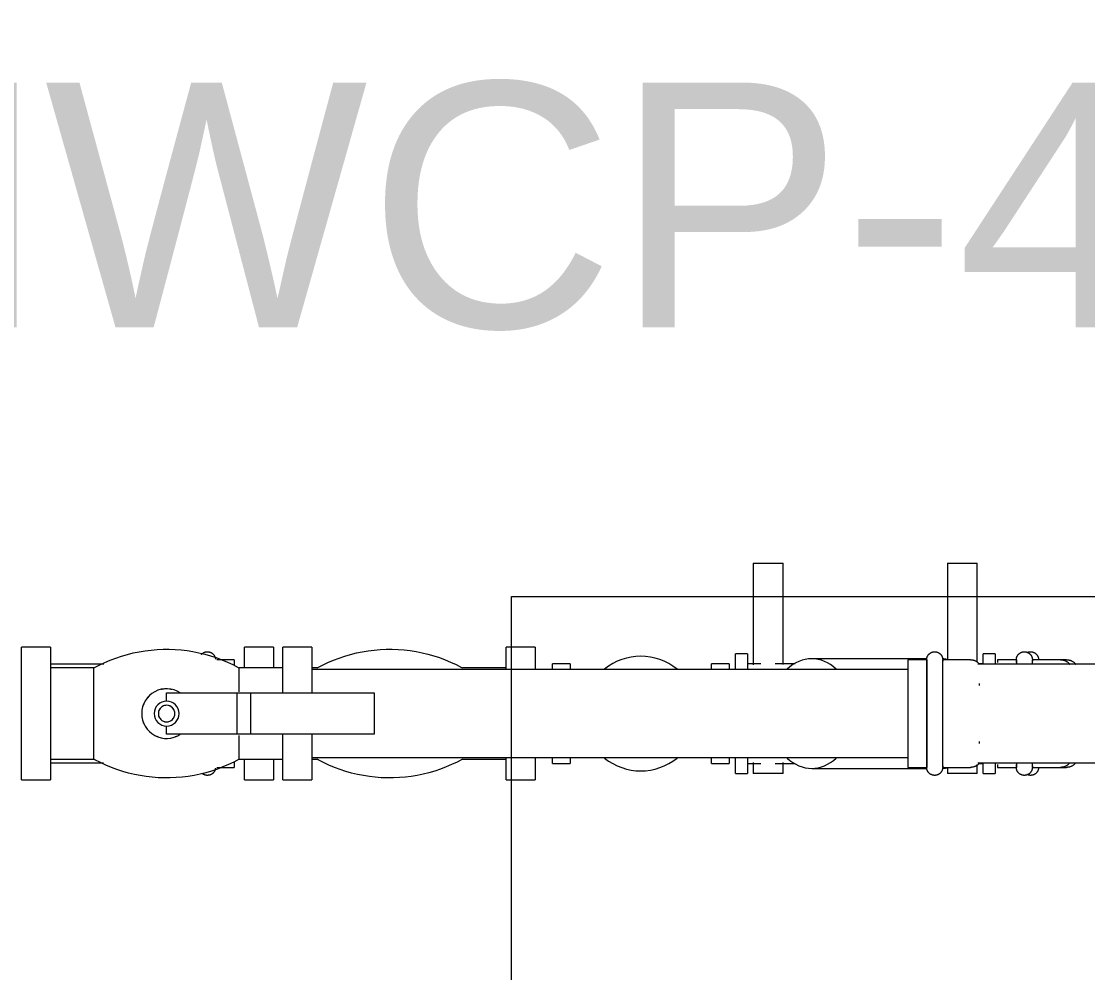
# Model space of a CAD drawing. Header units: inches. Extents: x -3299 to -2222, y -94 to 482.
# Drawn here: x -2401.87 to -2376.18, y 279.1 to 302.02 of the extents above; entities that cross this region are included whole.
import ezdxf

# ---------------------------------------------------------------- set-up
doc = ezdxf.new("R2010")
doc.units = ezdxf.units.IN
doc.header["$MEASUREMENT"] = 0
for name, color, linetype, lineweight in [('G-ANNO-TEXT', 231, 'Continuous', 9), ('P-PIPE', 3, 'Continuous', 9), ('P-PIPE-IDEN', 2, 'Continuous', 9)]:
    doc.layers.add(name, color=color, linetype=linetype, lineweight=lineweight)
doc.styles.add('Arial', font='arial.ttf', dxfattribs={"height": 5.901198})

# ---------------------------------------------------------------- blocks, each defined once
blk = doc.blocks.new('Victaulic-VicPress316-Elbow 90-45deg Style P568_P571 - Standard-V7-PLG_ ROOF LEVEL')
at = {"layer": 'P-PIPE'}
for p, q in [((-2380.063, 286.641), (-2380.517, 286.641)), ((-2380.517, 286.641), (-2380.517, 285.344)), ((-2380.063, 285.344), (-2380.063, 286.641)), ((-2379.006, 286.641), (-2379.677, 286.641)), ((-2379.677, 285.344), (-2379.677, 286.641)), ((-2377.515, 286.532), (-2378.833, 286.532)), ((-2378.788, 286.02), (-2378.788, 286.068)), ((-2380.517, 285.344), (-2380.517, 284.048)), ((-2380.063, 284.048), (-2380.063, 285.344)), ((-2379.677, 284.048), (-2379.677, 285.344)), ((-2378.788, 284.62), (-2378.788, 284.669)), ((-2378.834, 284.157), (-2377.515, 284.157)), ((-2380.517, 284.048), (-2380.063, 284.048)), ((-2379.677, 284.048), (-2379.006, 284.048))]:
    blk.add_line(p, q, dxfattribs=at)
at = {"layer": 'P-PIPE', "flags": 128}
for points in [[(-2380.063, 286.641), (-2380.063, 286.649), (-2380.063, 286.656), (-2380.062, 286.664), (-2380.061, 286.672), (-2380.06, 286.679), (-2380.058, 286.687), (-2380.056, 286.694), (-2380.054, 286.702), (-2380.051, 286.709), (-2380.048, 286.716), (-2380.045, 286.723), (-2380.042, 286.73), (-2380.038, 286.737), (-2380.034, 286.743), (-2380.03, 286.75), (-2380.025, 286.756), (-2380.02, 286.762), (-2380.016, 286.768), (-2380.01, 286.774), (-2380.005, 286.779), (-2379.999, 286.785), (-2379.993, 286.79), (-2379.987, 286.794), (-2379.981, 286.799), (-2379.975, 286.803), (-2379.968, 286.807), (-2379.961, 286.811), (-2379.955, 286.815), (-2379.947, 286.818), (-2379.94, 286.821), (-2379.933, 286.823), (-2379.926, 286.826), (-2379.918, 286.828), (-2379.911, 286.83), (-2379.903, 286.831), (-2379.896, 286.832), (-2379.888, 286.833), (-2379.88, 286.834), (-2379.873, 286.834), (-2379.865, 286.834), (-2379.857, 286.833), (-2379.849, 286.833), (-2379.842, 286.832), (-2379.834, 286.83), (-2379.827, 286.829), (-2379.819, 286.827), (-2379.812, 286.825), (-2379.804, 286.822), (-2379.797, 286.819), (-2379.79, 286.816), (-2379.783, 286.813), (-2379.776, 286.809), (-2379.77, 286.805), (-2379.763, 286.801), (-2379.757, 286.797), (-2379.751, 286.792), (-2379.745, 286.787), (-2379.739, 286.782), (-2379.733, 286.777), (-2379.728, 286.771), (-2379.723, 286.765), (-2379.718, 286.759), (-2379.714, 286.753), (-2379.709, 286.747), (-2379.705, 286.74), (-2379.701, 286.734), (-2379.698, 286.727), (-2379.694, 286.72), (-2379.691, 286.713), (-2379.689, 286.705), (-2379.686, 286.698), (-2379.684, 286.691), (-2379.682, 286.683), (-2379.681, 286.676), (-2379.679, 286.668), (-2379.678, 286.66), (-2379.678, 286.653), (-2379.677, 286.645), (-2379.677, 286.641)], [(-2373.508, 285.344), (-2373.509, 285.404), (-2373.513, 285.463), (-2373.519, 285.523), (-2373.527, 285.582), (-2373.538, 285.64), (-2373.551, 285.698), (-2373.566, 285.756), (-2373.584, 285.813), (-2373.603, 285.869), (-2373.626, 285.924), (-2373.65, 285.979), (-2373.676, 286.032), (-2373.705, 286.084), (-2373.735, 286.136), (-2373.768, 286.185), (-2373.803, 286.234), (-2373.839, 286.281), (-2373.878, 286.326), (-2373.918, 286.37), (-2373.96, 286.413), (-2374.003, 286.453), (-2374.048, 286.492), (-2374.095, 286.529), (-2374.143, 286.564), (-2374.193, 286.598), (-2374.243, 286.629), (-2374.295, 286.658), (-2374.348, 286.685), (-2374.403, 286.71), (-2374.458, 286.733), (-2374.514, 286.753), (-2374.57, 286.771), (-2374.628, 286.787), (-2374.686, 286.801), (-2374.744, 286.812), (-2374.803, 286.821), (-2374.862, 286.828), (-2374.922, 286.832), (-2374.981, 286.834), (-2375.041, 286.833), (-2375.1, 286.83), (-2375.16, 286.825), (-2375.219, 286.817), (-2375.278, 286.807), (-2375.336, 286.795), (-2375.394, 286.78), (-2375.451, 286.763), (-2375.507, 286.744), (-2375.563, 286.722), (-2375.617, 286.699), (-2375.671, 286.673), (-2375.724, 286.645), (-2375.775, 286.615), (-2375.825, 286.583), (-2375.874, 286.549), (-2375.896, 286.532)], [(-2380.063, 286.6), (-2380.063, 286.612), (-2380.063, 286.622), (-2380.063, 286.63), (-2380.063, 286.635), (-2380.063, 286.639), (-2380.063, 286.641), (-2380.063, 286.641)], [(-2380.063, 286.641), (-2380.063, 286.64), (-2380.063, 286.637), (-2380.063, 286.631), (-2380.063, 286.624), (-2380.063, 286.615), (-2380.063, 286.604), (-2380.063, 286.59), (-2380.063, 286.575), (-2380.063, 286.558), (-2380.063, 286.538), (-2380.063, 286.517), (-2380.063, 286.494), (-2380.063, 286.469), (-2380.063, 286.443), (-2380.063, 286.414), (-2380.063, 286.384), (-2380.063, 286.352), (-2380.063, 286.319), (-2380.063, 286.284), (-2380.063, 286.248), (-2380.063, 286.21), (-2380.063, 286.17), (-2380.063, 286.13), (-2380.063, 286.088), (-2380.063, 286.045), (-2380.063, 286.001), (-2380.063, 285.955), (-2380.063, 285.909), (-2380.063, 285.862), (-2380.063, 285.814), (-2380.063, 285.765), (-2380.063, 285.716), (-2380.063, 285.666), (-2380.063, 285.616), (-2380.063, 285.565), (-2380.063, 285.513), (-2380.063, 285.462), (-2380.063, 285.41), (-2380.063, 285.358), (-2380.063, 285.344)], [(-2379.677, 285.344), (-2379.677, 285.396), (-2379.677, 285.448), (-2379.677, 285.5), (-2379.677, 285.551), (-2379.677, 285.602), (-2379.677, 285.652), (-2379.677, 285.703), (-2379.677, 285.752), (-2379.677, 285.801), (-2379.677, 285.849), (-2379.677, 285.897), (-2379.677, 285.943), (-2379.677, 285.989), (-2379.677, 286.033), (-2379.677, 286.076), (-2379.677, 286.119), (-2379.677, 286.16), (-2379.677, 286.199), (-2379.677, 286.237), (-2379.677, 286.274), (-2379.677, 286.31), (-2379.677, 286.344), (-2379.677, 286.376), (-2379.677, 286.406), (-2379.677, 286.435), (-2379.677, 286.462), (-2379.677, 286.488), (-2379.677, 286.511), (-2379.677, 286.533), (-2379.677, 286.553), (-2379.677, 286.571), (-2379.677, 286.586), (-2379.677, 286.6), (-2379.677, 286.612), (-2379.677, 286.622), (-2379.677, 286.63), (-2379.677, 286.635), (-2379.677, 286.639), (-2379.677, 286.641), (-2379.677, 286.641)], [(-2379.677, 286.641), (-2379.677, 286.64), (-2379.677, 286.637), (-2379.677, 286.631), (-2379.677, 286.624), (-2379.677, 286.615), (-2379.677, 286.604)], [(-2379.006, 286.641), (-2378.996, 286.641), (-2378.985, 286.64), (-2378.974, 286.639), (-2378.963, 286.637), (-2378.952, 286.635), (-2378.942, 286.633), (-2378.931, 286.63), (-2378.921, 286.627), (-2378.91, 286.623), (-2378.9, 286.619), (-2378.89, 286.615), (-2378.881, 286.61), (-2378.871, 286.605), (-2378.862, 286.599), (-2378.853, 286.593), (-2378.844, 286.587), (-2378.835, 286.58), (-2378.827, 286.573), (-2378.819, 286.566), (-2378.811, 286.558), (-2378.804, 286.55), (-2378.796, 286.542), (-2378.79, 286.533), (-2378.788, 286.532)], [(-2374.997, 286.532), (-2374.999, 286.532), (-2375.005, 286.532), (-2375.016, 286.532), (-2375.03, 286.532), (-2375.048, 286.532), (-2375.07, 286.532), (-2375.095, 286.532), (-2375.125, 286.532), (-2375.159, 286.532), (-2375.196, 286.532), (-2375.237, 286.532), (-2375.282, 286.532), (-2375.33, 286.532), (-2375.382, 286.532), (-2375.437, 286.532), (-2375.496, 286.532), (-2375.557, 286.532), (-2375.622, 286.532), (-2375.69, 286.532), (-2375.761, 286.532), (-2375.835, 286.532), (-2375.911, 286.532), (-2375.99, 286.532), (-2376.071, 286.532), (-2376.155, 286.532), (-2376.24, 286.532), (-2376.328, 286.532), (-2376.418, 286.532), (-2376.509, 286.532), (-2376.603, 286.532), (-2376.697, 286.532), (-2376.793, 286.532), (-2376.89, 286.532), (-2376.988, 286.532), (-2377.087, 286.532), (-2377.186, 286.532), (-2377.286, 286.532), (-2377.387, 286.532), (-2377.488, 286.532), (-2377.515, 286.532)], [(-2373.701, 285.344), (-2373.702, 285.396), (-2373.705, 285.448), (-2373.71, 285.5), (-2373.717, 285.551), (-2373.727, 285.602), (-2373.738, 285.652), (-2373.751, 285.703), (-2373.767, 285.752), (-2373.784, 285.801), (-2373.803, 285.849), (-2373.824, 285.897), (-2373.847, 285.943), (-2373.872, 285.989), (-2373.899, 286.033), (-2373.927, 286.076), (-2373.958, 286.119), (-2373.989, 286.16), (-2374.023, 286.199), (-2374.058, 286.237), (-2374.094, 286.274), (-2374.132, 286.31), (-2374.171, 286.344), (-2374.212, 286.376), (-2374.254, 286.406), (-2374.297, 286.435), (-2374.341, 286.462), (-2374.386, 286.488), (-2374.433, 286.511), (-2374.48, 286.533), (-2374.528, 286.553), (-2374.576, 286.571), (-2374.626, 286.586), (-2374.676, 286.6), (-2374.726, 286.612), (-2374.777, 286.622), (-2374.828, 286.63), (-2374.88, 286.635), (-2374.932, 286.639), (-2374.983, 286.641), (-2375.035, 286.64), (-2375.087, 286.638), (-2375.139, 286.633), (-2375.19, 286.626), (-2375.241, 286.618), (-2375.292, 286.607), (-2375.342, 286.594), (-2375.392, 286.579), (-2375.441, 286.563), (-2375.489, 286.544), (-2375.517, 286.532)], [(-2380.063, 285.344), (-2380.063, 285.292), (-2380.063, 285.241), (-2380.063, 285.189), (-2380.063, 285.138), (-2380.063, 285.087), (-2380.063, 285.036), (-2380.063, 284.986), (-2380.063, 284.936), (-2380.063, 284.888), (-2380.063, 284.839), (-2380.063, 284.792), (-2380.063, 284.746), (-2380.063, 284.7), (-2380.063, 284.656), (-2380.063, 284.612), (-2380.063, 284.57), (-2380.063, 284.529), (-2380.063, 284.489), (-2380.063, 284.451), (-2380.063, 284.414), (-2380.063, 284.379), (-2380.063, 284.345), (-2380.063, 284.313), (-2380.063, 284.282), (-2380.063, 284.253), (-2380.063, 284.226), (-2380.063, 284.201), (-2380.063, 284.177), (-2380.063, 284.156), (-2380.063, 284.136), (-2380.063, 284.118), (-2380.063, 284.102), (-2380.063, 284.088), (-2380.063, 284.076), (-2380.063, 284.067), (-2380.063, 284.059), (-2380.063, 284.053), (-2380.063, 284.049), (-2380.063, 284.048), (-2380.063, 284.048)], [(-2379.677, 284.048), (-2379.677, 284.049), (-2379.677, 284.052), (-2379.677, 284.057), (-2379.677, 284.064), (-2379.677, 284.074), (-2379.677, 284.085), (-2379.677, 284.098), (-2379.677, 284.114), (-2379.677, 284.131), (-2379.677, 284.15), (-2379.677, 284.171), (-2379.677, 284.194), (-2379.677, 284.219), (-2379.677, 284.246), (-2379.677, 284.274), (-2379.677, 284.304), (-2379.677, 284.336), (-2379.677, 284.37), (-2379.677, 284.405), (-2379.677, 284.441), (-2379.677, 284.479), (-2379.677, 284.518), (-2379.677, 284.559), (-2379.677, 284.601), (-2379.677, 284.644), (-2379.677, 284.688), (-2379.677, 284.733), (-2379.677, 284.779), (-2379.677, 284.827), (-2379.677, 284.875), (-2379.677, 284.923), (-2379.677, 284.973), (-2379.677, 285.023), (-2379.677, 285.073), (-2379.677, 285.124), (-2379.677, 285.175), (-2379.677, 285.227), (-2379.677, 285.278), (-2379.677, 285.33), (-2379.677, 285.344)], [(-2375.896, 284.157), (-2375.852, 284.124), (-2375.802, 284.091), (-2375.751, 284.06), (-2375.699, 284.031), (-2375.646, 284.004), (-2375.592, 283.979), (-2375.537, 283.956), (-2375.481, 283.936), (-2375.424, 283.917), (-2375.367, 283.901), (-2375.309, 283.888), (-2375.251, 283.876), (-2375.192, 283.868), (-2375.132, 283.861), (-2375.073, 283.857), (-2375.014, 283.855), (-2374.954, 283.855), (-2374.894, 283.858), (-2374.835, 283.864), (-2374.776, 283.871), (-2374.717, 283.881), (-2374.659, 283.894), (-2374.601, 283.908), (-2374.544, 283.925), (-2374.488, 283.945), (-2374.432, 283.966), (-2374.378, 283.99), (-2374.324, 284.016), (-2374.271, 284.044), (-2374.22, 284.074), (-2374.17, 284.106), (-2374.121, 284.14), (-2374.073, 284.176), (-2374.027, 284.214), (-2373.983, 284.254), (-2373.94, 284.295), (-2373.899, 284.338), (-2373.86, 284.383), (-2373.822, 284.429), (-2373.787, 284.477), (-2373.753, 284.526), (-2373.721, 284.576), (-2373.691, 284.628), (-2373.664, 284.681), (-2373.638, 284.735), (-2373.615, 284.79), (-2373.594, 284.845), (-2373.575, 284.902), (-2373.559, 284.959), (-2373.544, 285.017), (-2373.532, 285.075), (-2373.523, 285.134), (-2373.516, 285.193), (-2373.511, 285.253), (-2373.508, 285.312), (-2373.508, 285.344)], [(-2375.166, 284.059), (-2375.115, 284.053), (-2375.063, 284.049), (-2375.011, 284.048), (-2374.96, 284.048), (-2374.908, 284.051), (-2374.856, 284.056), (-2374.805, 284.062), (-2374.754, 284.071), (-2374.703, 284.082), (-2374.653, 284.094), (-2374.603, 284.109), (-2374.554, 284.126), (-2374.505, 284.145), (-2374.458, 284.165), (-2374.411, 284.188), (-2374.365, 284.212), (-2374.321, 284.238), (-2374.277, 284.266), (-2374.234, 284.296), (-2374.193, 284.327), (-2374.153, 284.36), (-2374.114, 284.395), (-2374.077, 284.431), (-2374.041, 284.469), (-2374.007, 284.507), (-2373.974, 284.548), (-2373.943, 284.589), (-2373.914, 284.632), (-2373.886, 284.676), (-2373.861, 284.721), (-2373.837, 284.767), (-2373.814, 284.814), (-2373.794, 284.861), (-2373.776, 284.91), (-2373.759, 284.959), (-2373.745, 285.009), (-2373.733, 285.059), (-2373.722, 285.11), (-2373.714, 285.161), (-2373.708, 285.213), (-2373.703, 285.264), (-2373.701, 285.316), (-2373.701, 285.344)], [(-2378.788, 284.157), (-2378.795, 284.148), (-2378.802, 284.14), (-2378.81, 284.132), (-2378.817, 284.124), (-2378.825, 284.117), (-2378.834, 284.11), (-2378.842, 284.103), (-2378.851, 284.097), (-2378.86, 284.09), (-2378.869, 284.085), (-2378.879, 284.08), (-2378.889, 284.075), (-2378.898, 284.07), (-2378.909, 284.066), (-2378.919, 284.062), (-2378.929, 284.059), (-2378.94, 284.056), (-2378.95, 284.054), (-2378.961, 284.052), (-2378.972, 284.05), (-2378.983, 284.049), (-2378.994, 284.048), (-2379.004, 284.048), (-2379.006, 284.048)], [(-2377.515, 284.157), (-2377.414, 284.157), (-2377.314, 284.157), (-2377.213, 284.157), (-2377.114, 284.157), (-2377.015, 284.157), (-2376.916, 284.157), (-2376.819, 284.157), (-2376.723, 284.157), (-2376.628, 284.157), (-2376.534, 284.157), (-2376.443, 284.157), (-2376.352, 284.157), (-2376.264, 284.157), (-2376.178, 284.157), (-2376.093, 284.157), (-2376.011, 284.157), (-2375.932, 284.157), (-2375.855, 284.157), (-2375.78, 284.157), (-2375.709, 284.157), (-2375.64, 284.157), (-2375.575, 284.157), (-2375.512, 284.157), (-2375.453, 284.157), (-2375.396, 284.157), (-2375.344, 284.157), (-2375.295, 284.157), (-2375.249, 284.157), (-2375.207, 284.157), (-2375.168, 284.157), (-2375.134, 284.157), (-2375.103, 284.157), (-2375.076, 284.157), (-2375.053, 284.157), (-2375.034, 284.157), (-2375.019, 284.157), (-2375.008, 284.157), (-2375.001, 284.157), (-2374.998, 284.157), (-2374.997, 284.157)], [(-2375.515, 284.156), (-2375.467, 284.136), (-2375.419, 284.118), (-2375.369, 284.102), (-2375.319, 284.088), (-2375.269, 284.076), (-2375.218, 284.067), (-2375.167, 284.059)], [(-2380.063, 284.048), (-2380.063, 284.049), (-2380.063, 284.052), (-2380.063, 284.057), (-2380.063, 284.064), (-2380.063, 284.074), (-2380.063, 284.085)], [(-2379.677, 284.048), (-2379.678, 284.04), (-2379.678, 284.032), (-2379.679, 284.025), (-2379.68, 284.017), (-2379.681, 284.009), (-2379.683, 284.002), (-2379.685, 283.994), (-2379.687, 283.987), (-2379.69, 283.98), (-2379.693, 283.973), (-2379.696, 283.966), (-2379.699, 283.959), (-2379.703, 283.952), (-2379.707, 283.945), (-2379.711, 283.939), (-2379.716, 283.933), (-2379.72, 283.926), (-2379.725, 283.921), (-2379.731, 283.915), (-2379.736, 283.909), (-2379.742, 283.904), (-2379.747, 283.899), (-2379.753, 283.894), (-2379.76, 283.89), (-2379.766, 283.885), (-2379.773, 283.881), (-2379.779, 283.878), (-2379.786, 283.874), (-2379.793, 283.871), (-2379.8, 283.868), (-2379.808, 283.865), (-2379.815, 283.863), (-2379.823, 283.861), (-2379.83, 283.859), (-2379.838, 283.858), (-2379.845, 283.856), (-2379.853, 283.856), (-2379.861, 283.855), (-2379.868, 283.855), (-2379.876, 283.855), (-2379.884, 283.855), (-2379.891, 283.856), (-2379.899, 283.857), (-2379.907, 283.858), (-2379.914, 283.86), (-2379.922, 283.862), (-2379.929, 283.864), (-2379.936, 283.866), (-2379.944, 283.869), (-2379.951, 283.872), (-2379.958, 283.876), (-2379.965, 283.879), (-2379.971, 283.883), (-2379.978, 283.887), (-2379.984, 283.892), (-2379.99, 283.896), (-2379.996, 283.901), (-2380.002, 283.906), (-2380.007, 283.912), (-2380.013, 283.917), (-2380.018, 283.923), (-2380.023, 283.929), (-2380.027, 283.935), (-2380.032, 283.942), (-2380.036, 283.948), (-2380.04, 283.955), (-2380.043, 283.962), (-2380.047, 283.969), (-2380.05, 283.976), (-2380.052, 283.983), (-2380.055, 283.99), (-2380.057, 283.998), (-2380.059, 284.005), (-2380.06, 284.013), (-2380.061, 284.021), (-2380.062, 284.028), (-2380.063, 284.036), (-2380.063, 284.044), (-2380.063, 284.048)], [(-2379.677, 284.088), (-2379.677, 284.076), (-2379.677, 284.067), (-2379.677, 284.059), (-2379.677, 284.053), (-2379.677, 284.049), (-2379.677, 284.048), (-2379.677, 284.048)]]:
    blk.add_lwpolyline(points, dxfattribs=at)
blk = doc.blocks.new('Ball Valve - 2-6 Inch - 2_-V12-PLG_ ROOF LEVEL')
at = {"layer": 'P-PIPE'}
for p, q in [((-2.8, 1.6), (-3.5, 1.6)), ((-3.5, 1.103), (-3.5, 1.6)), ((-2.8, 1.6), (-2.8, 1.103)), ((3.5, 1.6), (2.8, 1.6)), ((2.8, 1.068), (2.8, 1.6)), ((3.5, 1.6), (3.5, 1.068)), ((-1.75, 1.1), (-1.876, 1.1)), ((-1.75, 1.093), (-1.75, 1.1)), ((2.8, 1.1), (1.75, 1.1)), ((1.75, 1.093), (1.75, 1.1)), ((-3.5, -1.6), (-3.5, -1.103)), ((-2.8, -1.103), (-2.8, -1.6)), ((-1.876, -1.1), (-1.75, -1.1)), ((-1.75, -1.1), (-1.75, -1.093)), ((1.75, -1.1), (1.75, -1.093)), ((1.75, -1.1), (2.8, -1.1)), ((2.8, -1.6), (2.8, -1.068)), ((3.5, -1.068), (3.5, -1.6)), ((-3.5, -1.6), (-2.8, -1.6)), ((2.8, -1.6), (3.5, -1.6))]:
    blk.add_line(p, q, dxfattribs=at)
at = {"layer": 'P-PIPE', "flags": 128}
for points in [[(-1.75, 1.1), (-1.622, 1.167), (-1.491, 1.23), (-1.357, 1.287), (-1.222, 1.338), (-1.084, 1.384), (-0.945, 1.425), (-0.805, 1.46), (-0.663, 1.489), (-0.519, 1.513), (-0.376, 1.531), (-0.231, 1.543), (-0.086, 1.549), (0.059, 1.55), (0.204, 1.545), (0.348, 1.534), (0.492, 1.517), (0.635, 1.494), (0.778, 1.466), (0.919, 1.432), (1.058, 1.393), (1.196, 1.347), (1.332, 1.297), (1.466, 1.241), (1.597, 1.18), (1.726, 1.113), (1.75, 1.1)], [(1.75, -1.1), (1.622, -1.167), (1.491, -1.23), (1.357, -1.287), (1.222, -1.338), (1.084, -1.384), (0.945, -1.425), (0.805, -1.46), (0.663, -1.489), (0.519, -1.513), (0.376, -1.531), (0.231, -1.543), (0.086, -1.549), (-0.059, -1.55), (-0.204, -1.545), (-0.348, -1.534), (-0.492, -1.517), (-0.635, -1.494), (-0.778, -1.466), (-0.919, -1.432), (-1.058, -1.393), (-1.196, -1.347), (-1.332, -1.297), (-1.466, -1.241), (-1.597, -1.18), (-1.726, -1.113), (-1.75, -1.1)]]:
    blk.add_lwpolyline(points, dxfattribs=at)
blk = doc.blocks.new('Check Valve - 0_375-4 Inch - Threaded - 2_-V13-PLG_ ROOF LEVEL')
at = {"layer": 'P-PIPE'}
for p, q in [((-1.7, 1.2), (-2.125, 1.2)), ((-2.125, 1.068), (-2.125, 1.2)), ((-1.7, 1.2), (-1.7, 1.068)), ((2.125, 1.2), (1.7, 1.2)), ((1.7, 1.068), (1.7, 1.2)), ((2.125, 1.2), (2.125, 1.068)), ((-2.125, -1.2), (-2.125, -1.068)), ((-2.125, -1.2), (-1.7, -1.2)), ((-1.7, -1.068), (-1.7, -1.2)), ((1.7, -1.2), (1.7, -1.068)), ((1.7, -1.2), (2.125, -1.2)), ((2.125, -1.068), (2.125, -1.2))]:
    blk.add_line(p, q, dxfattribs=at)
for start, end in [(50.8296, 129.1704), (230.8296, 309.1704)]:
    blk.add_arc((0, 0), 1.381, start, end, dxfattribs=at)
blk = doc.blocks.new('Balancing Valve - Straight - 0_5-2 Inch - Threaded - 2_-V14-PLG_ ROOF LEVEL')
at = {"layer": 'P-PIPE'}
for p, q in [((-2.697, 3.625), (-2.697, 1.178)), ((-2.697, 3.625), (-1.977, 3.625)), ((-1.977, 1.179), (-1.977, 3.625)), ((1.977, 3.625), (1.977, 1.306)), ((1.977, 3.625), (2.697, 3.625)), ((2.697, 1.238), (2.697, 3.625)), ((-2.837, 1.44), (-3.125, 1.44)), ((-3.125, 1.068), (-3.125, 1.44)), ((-2.837, 1.44), (-2.837, 1.068)), ((1.492, 1.32), (-1.29, 1.32)), ((3.125, 1.44), (2.837, 1.44)), ((2.837, 1.193), (2.837, 1.44)), ((3.125, 1.44), (3.125, 1.195)), ((-2.515, 1.2), (-2.837, 1.2)), ((-1.69, 1.2), (-2.17, 1.2)), ((2.837, 1.2), (2.716, 1.2)), ((-3.125, -1.44), (-3.125, -1.068)), ((-2.837, -1.068), (-2.837, -1.44)), ((-2.837, -1.2), (-2.515, -1.2)), ((-2.697, -1.178), (-2.697, -1.44)), ((-2.17, -1.2), (-1.69, -1.2)), ((-1.977, -1.44), (-1.977, -1.179)), ((2.697, -1.44), (2.697, -1.229)), ((2.717, -1.2), (2.837, -1.2)), ((2.837, -1.44), (2.837, -1.193)), ((3.125, -1.195), (3.125, -1.44)), ((-3.125, -1.44), (-2.837, -1.44)), ((-1.977, -1.44), (-2.697, -1.44)), ((-1.29, -1.32), (1.492, -1.32)), ((1.977, -1.306), (1.977, -1.44)), ((2.697, -1.44), (1.977, -1.44)), ((2.837, -1.44), (3.125, -1.44))]:
    blk.add_line(p, q, dxfattribs=at)
for centre, start_param, end_param in [((-1.29, 0), 5.658306, 6.908065), ((1.837, 0), 6.097151, 6.269746), ((-1.29, 0), 2.516713, 3.766472), ((1.837, 0), 3.155032, 3.314785)]:
    blk.add_ellipse(centre, major_axis=(0, 1.32), ratio=0.766044, start_param=start_param, end_param=end_param, dxfattribs=at)
blk = doc.blocks.new('Ball Valve - 2-6 Inch - 2_-V25-PLG_ ROOF LEVEL')
at = {"layer": 'P-PIPE'}
for p, q in [((-2.8, 1.6), (-3.5, 1.6)), ((-3.5, -1.6), (-3.5, 1.6)), ((-2.8, 1.6), (-2.8, -1.6)), ((3.5, 1.6), (2.8, 1.6)), ((2.8, 0.503), (2.8, 1.6)), ((3.5, 1.6), (3.5, 0.503)), ((-1.75, 1.1), (-2.8, 1.1)), ((-1.75, -1.1), (-1.75, 1.1)), ((2.8, 1.1), (1.75, 1.1)), ((1.75, 0.525), (1.75, 1.1)), ((0, 0.3), (0, 0.5)), ((0, 0.5), (1.698, 0.5)), ((1.698, 0.5), (2.028, 0.5)), ((1.698, -0.5), (1.698, 0.5)), ((2.028, 0.5), (5, 0.5)), ((2.028, -0.5), (2.028, 0.5)), ((5, 0.5), (5, -0.5)), ((0, -0.5), (0, -0.3)), ((1.698, -0.5), (0, -0.5)), ((2.028, -0.5), (1.698, -0.5)), ((5, -0.5), (2.028, -0.5)), ((2.8, -1.6), (2.8, -0.503)), ((3.5, -0.503), (3.5, -1.6)), ((1.75, -1.1), (1.75, -0.525)), ((-2.8, -1.1), (-1.75, -1.1)), ((1.75, -1.1), (2.8, -1.1)), ((-3.5, -1.6), (-2.8, -1.6)), ((2.8, -1.6), (3.5, -1.6))]:
    blk.add_line(p, q, dxfattribs=at)
at = {"layer": 'P-PIPE', "flags": 128}
for points in [[(-1.75, 1.1), (-1.622, 1.167), (-1.491, 1.23), (-1.357, 1.287), (-1.222, 1.338), (-1.084, 1.384), (-0.945, 1.425), (-0.805, 1.46), (-0.663, 1.489), (-0.519, 1.513), (-0.376, 1.531), (-0.231, 1.543), (-0.086, 1.549), (0.059, 1.55), (0.204, 1.545), (0.348, 1.534), (0.492, 1.517), (0.635, 1.494), (0.778, 1.466), (0.919, 1.432), (1.058, 1.393), (1.196, 1.347), (1.332, 1.297), (1.466, 1.241), (1.597, 1.18), (1.726, 1.113), (1.75, 1.1)], [(1.75, -1.1), (1.622, -1.167), (1.491, -1.23), (1.357, -1.287), (1.222, -1.338), (1.084, -1.384), (0.945, -1.425), (0.805, -1.46), (0.663, -1.489), (0.519, -1.513), (0.376, -1.531), (0.231, -1.543), (0.086, -1.549), (-0.059, -1.55), (-0.204, -1.545), (-0.348, -1.534), (-0.492, -1.517), (-0.635, -1.494), (-0.778, -1.466), (-0.919, -1.432), (-1.058, -1.393), (-1.196, -1.347), (-1.332, -1.297), (-1.466, -1.241), (-1.597, -1.18), (-1.726, -1.113), (-1.75, -1.1)]]:
    blk.add_lwpolyline(points, dxfattribs=at)
at = {"layer": 'P-PIPE'}
for radius, start, end in [(0.6, 56.9143, 180), (0.3, 360, 180), (0.2, 360, 180), (0.2, 135, 165), (0.2, 90, 119.9307), (0.2, 15, 75), (0.6, 180, 303.0857), (0.3, 180, 360), (0.2, 180, 360), (0.2, 195, 225), (0.2, 240.0693, 300), (0.2, 315, 345)]:
    blk.add_arc((0, 0), radius, start, end, dxfattribs=at)
for points, knots in [([(-0.125, 0.587), (-0.118, 0.588), (-0.1, 0.592), (-0.081, 0.595), (-0.07, 0.596)], [-0.56672734, -0.56672734, -0.56672734, -0.56672734, -0.55555556, -0.5370319, -0.5370319, -0.5370319, -0.5370319]), ([(0.07, 0.596), (0.082, 0.595), (0.1, 0.592), (0.118, 0.588), (0.125, 0.587)], [-0.46297698, -0.46297698, -0.46297698, -0.46297698, -0.44444444, -0.43329467, -0.43329467, -0.43329467, -0.43329467]), ([(-0.481, 0.358), (-0.474, 0.368), (-0.463, 0.382), (-0.45, 0.397), (-0.446, 0.402)], [-0.79646997, -0.79646997, -0.79646997, -0.79646997, -0.77777778, -0.76652009, -0.76652009, -0.76652009, -0.76652009]), ([(-0.571, 0.186), (-0.568, 0.192), (-0.562, 0.21), (-0.555, 0.228), (-0.551, 0.238)], [-0.90017278, -0.90017278, -0.90017278, -0.90017278, -0.88888889, -0.87024048, -0.87024048, -0.87024048, -0.87024048]), ([(-0.543, -0.255), (-0.547, -0.247), (-0.554, -0.23), (-0.561, -0.214), (-0.564, -0.206)], [-0.13898376, -0.13898376, -0.13898376, -0.13898376, -0.125, -0.11095305, -0.11095305, -0.11095305, -0.11095305]), ([(-0.205, -0.564), (-0.213, -0.561), (-0.23, -0.555), (-0.246, -0.547), (-0.254, -0.544)], [-0.38898095, -0.38898095, -0.38898095, -0.38898095, -0.375, -0.3608877, -0.3608877, -0.3608877, -0.3608877]), ([(0.255, -0.543), (0.247, -0.547), (0.231, -0.554), (0.214, -0.561), (0.206, -0.564)], [-0.63900087, -0.63900087, -0.63900087, -0.63900087, -0.625, -0.61088512, -0.61088512, -0.61088512, -0.61088512])]:
    blk.add_open_spline(points, degree=3, knots=knots, dxfattribs=at)

msp = doc.modelspace()

# ---------------------------------------------------------------- linework, layer by layer
at = {"layer": 'P-PIPE'}
for p, q in [((-2399.882, 286.532), (-2401.172, 286.532)), ((-2396.743, 286.641), (-2397.16, 286.641)), ((-2377.903, 286.641), (-2378.357, 286.641)), ((-2378.357, 286.641), (-2378.357, 286.571)), ((-2377.903, 286.571), (-2377.903, 286.641)), ((-2376.836, 286.641), (-2377.517, 286.641)), ((-2377.517, 286.571), (-2377.517, 286.641)), ((-2376.691, 286.641), (-2376.836, 286.641)), ((-2380.517, 286.406), (-2394.872, 286.406)), ((-2401.172, 284.157), (-2399.895, 284.157)), ((-2394.872, 284.282), (-2380.517, 284.282)), ((-2378.357, 284.117), (-2378.357, 284.048)), ((-2377.903, 284.048), (-2377.903, 284.117)), ((-2377.517, 284.048), (-2377.517, 284.117)), ((-2397.16, 284.048), (-2396.743, 284.048)), ((-2378.357, 284.048), (-2377.903, 284.048)), ((-2377.517, 284.048), (-2376.836, 284.048)), ((-2376.836, 284.048), (-2376.691, 284.048))]:
    msp.add_line(p, q, dxfattribs=at)
at = {"layer": 'P-PIPE', "flags": 128}
for points in [[(-2397.535, 286.768), (-2397.529, 286.774), (-2397.524, 286.779), (-2397.518, 286.785), (-2397.513, 286.79), (-2397.506, 286.794), (-2397.5, 286.799), (-2397.494, 286.803), (-2397.487, 286.807), (-2397.481, 286.811), (-2397.474, 286.815), (-2397.467, 286.818), (-2397.46, 286.821), (-2397.452, 286.823), (-2397.445, 286.826), (-2397.437, 286.828), (-2397.43, 286.83), (-2397.422, 286.831), (-2397.415, 286.832), (-2397.407, 286.833), (-2397.399, 286.834), (-2397.392, 286.834), (-2397.384, 286.834), (-2397.376, 286.833), (-2397.369, 286.833), (-2397.361, 286.832), (-2397.353, 286.83), (-2397.346, 286.829), (-2397.338, 286.827), (-2397.331, 286.825), (-2397.324, 286.822), (-2397.316, 286.819), (-2397.309, 286.816), (-2397.302, 286.813), (-2397.295, 286.809), (-2397.289, 286.805), (-2397.282, 286.801), (-2397.276, 286.797), (-2397.27, 286.792), (-2397.264, 286.787), (-2397.258, 286.782), (-2397.253, 286.777), (-2397.247, 286.771), (-2397.242, 286.765), (-2397.237, 286.759), (-2397.233, 286.753), (-2397.228, 286.747), (-2397.224, 286.74), (-2397.22, 286.734), (-2397.217, 286.727), (-2397.213, 286.72), (-2397.21, 286.713), (-2397.208, 286.705), (-2397.205, 286.698), (-2397.203, 286.691), (-2397.201, 286.683), (-2397.2, 286.676), (-2397.199, 286.668), (-2397.198, 286.66), (-2397.197, 286.653)], [(-2377.903, 286.641), (-2377.903, 286.649), (-2377.903, 286.656), (-2377.902, 286.664), (-2377.901, 286.672), (-2377.9, 286.679), (-2377.898, 286.687), (-2377.896, 286.694), (-2377.894, 286.702), (-2377.891, 286.709), (-2377.888, 286.716), (-2377.885, 286.723), (-2377.882, 286.73), (-2377.878, 286.737), (-2377.874, 286.743), (-2377.87, 286.75), (-2377.865, 286.756), (-2377.86, 286.762), (-2377.856, 286.768), (-2377.85, 286.774), (-2377.845, 286.779), (-2377.839, 286.785), (-2377.833, 286.79), (-2377.827, 286.794), (-2377.821, 286.799), (-2377.815, 286.803), (-2377.808, 286.807), (-2377.801, 286.811), (-2377.795, 286.815), (-2377.787, 286.818), (-2377.78, 286.821), (-2377.773, 286.823), (-2377.766, 286.826), (-2377.758, 286.828), (-2377.751, 286.83), (-2377.743, 286.831), (-2377.736, 286.832), (-2377.728, 286.833), (-2377.72, 286.834), (-2377.713, 286.834), (-2377.705, 286.834), (-2377.697, 286.833), (-2377.689, 286.833), (-2377.682, 286.832), (-2377.674, 286.83), (-2377.667, 286.829), (-2377.659, 286.827), (-2377.652, 286.825), (-2377.644, 286.822), (-2377.637, 286.819), (-2377.63, 286.816), (-2377.623, 286.813), (-2377.616, 286.809), (-2377.61, 286.805), (-2377.603, 286.801), (-2377.597, 286.797), (-2377.591, 286.792), (-2377.585, 286.787), (-2377.579, 286.782), (-2377.573, 286.777), (-2377.568, 286.771), (-2377.563, 286.765), (-2377.558, 286.759), (-2377.554, 286.753), (-2377.549, 286.747), (-2377.545, 286.74), (-2377.541, 286.734), (-2377.538, 286.727), (-2377.534, 286.72), (-2377.531, 286.713), (-2377.529, 286.705), (-2377.526, 286.698), (-2377.524, 286.691), (-2377.522, 286.683), (-2377.521, 286.676), (-2377.519, 286.668), (-2377.518, 286.66), (-2377.518, 286.653), (-2377.517, 286.645), (-2377.517, 286.641)], [(-2377.645, 286.815), (-2377.637, 286.818), (-2377.63, 286.821), (-2377.623, 286.823), (-2377.616, 286.826), (-2377.608, 286.828), (-2377.601, 286.83), (-2377.593, 286.831), (-2377.586, 286.832), (-2377.578, 286.833), (-2377.57, 286.834), (-2377.563, 286.834), (-2377.555, 286.834), (-2377.547, 286.833), (-2377.539, 286.833), (-2377.532, 286.832), (-2377.524, 286.83), (-2377.517, 286.829), (-2377.509, 286.827), (-2377.502, 286.825), (-2377.494, 286.822), (-2377.487, 286.819), (-2377.48, 286.816), (-2377.473, 286.813), (-2377.466, 286.809), (-2377.46, 286.805), (-2377.453, 286.801), (-2377.447, 286.797), (-2377.441, 286.792), (-2377.435, 286.787), (-2377.429, 286.782), (-2377.423, 286.777), (-2377.418, 286.771), (-2377.413, 286.765), (-2377.408, 286.759), (-2377.404, 286.753), (-2377.399, 286.747), (-2377.395, 286.74), (-2377.391, 286.734), (-2377.388, 286.727), (-2377.384, 286.72), (-2377.381, 286.713), (-2377.379, 286.705), (-2377.376, 286.698), (-2377.374, 286.691), (-2377.372, 286.683), (-2377.371, 286.676), (-2377.369, 286.668), (-2377.368, 286.66), (-2377.368, 286.653), (-2377.367, 286.645), (-2377.367, 286.641)], [(-2377.903, 286.6), (-2377.903, 286.612), (-2377.903, 286.622), (-2377.903, 286.63), (-2377.903, 286.635), (-2377.903, 286.639), (-2377.903, 286.641), (-2377.903, 286.641)], [(-2377.903, 286.641), (-2377.903, 286.64), (-2377.903, 286.637), (-2377.903, 286.631), (-2377.903, 286.624), (-2377.903, 286.615), (-2377.903, 286.604), (-2377.903, 286.59), (-2377.903, 286.575), (-2377.903, 286.558), (-2377.903, 286.538)], [(-2377.517, 286.533), (-2377.517, 286.553), (-2377.517, 286.571), (-2377.517, 286.586), (-2377.517, 286.6), (-2377.517, 286.612), (-2377.517, 286.622), (-2377.517, 286.63), (-2377.517, 286.635), (-2377.517, 286.639), (-2377.517, 286.641), (-2377.517, 286.641)], [(-2377.517, 286.641), (-2377.517, 286.64), (-2377.517, 286.637), (-2377.517, 286.631), (-2377.517, 286.624), (-2377.517, 286.615), (-2377.517, 286.604)], [(-2376.836, 286.641), (-2376.826, 286.641), (-2376.815, 286.64), (-2376.804, 286.639), (-2376.793, 286.637), (-2376.782, 286.635), (-2376.772, 286.633), (-2376.761, 286.63), (-2376.751, 286.627), (-2376.74, 286.623), (-2376.73, 286.619), (-2376.72, 286.615), (-2376.711, 286.61), (-2376.701, 286.605), (-2376.692, 286.599), (-2376.683, 286.593), (-2376.674, 286.587), (-2376.665, 286.58), (-2376.657, 286.573), (-2376.649, 286.566), (-2376.641, 286.558), (-2376.634, 286.55), (-2376.626, 286.542), (-2376.62, 286.533), (-2376.618, 286.532)], [(-2376.691, 286.641), (-2376.681, 286.641), (-2376.67, 286.64), (-2376.659, 286.639), (-2376.648, 286.637), (-2376.637, 286.635), (-2376.627, 286.633), (-2376.616, 286.63), (-2376.606, 286.627), (-2376.595, 286.623), (-2376.585, 286.619), (-2376.575, 286.615), (-2376.566, 286.61), (-2376.556, 286.605), (-2376.547, 286.599), (-2376.538, 286.593), (-2376.529, 286.587), (-2376.52, 286.58), (-2376.512, 286.573), (-2376.504, 286.566), (-2376.496, 286.558), (-2376.489, 286.55), (-2376.481, 286.542), (-2376.475, 286.533), (-2376.473, 286.532)], [(-2377.903, 284.156), (-2377.903, 284.136), (-2377.903, 284.118), (-2377.903, 284.102), (-2377.903, 284.088), (-2377.903, 284.076), (-2377.903, 284.067), (-2377.903, 284.059), (-2377.903, 284.053), (-2377.903, 284.049), (-2377.903, 284.048), (-2377.903, 284.048)], [(-2377.517, 284.048), (-2377.517, 284.049), (-2377.517, 284.052), (-2377.517, 284.057), (-2377.517, 284.064), (-2377.517, 284.074), (-2377.517, 284.085), (-2377.517, 284.098), (-2377.517, 284.114), (-2377.517, 284.131), (-2377.517, 284.15)], [(-2376.618, 284.157), (-2376.625, 284.148), (-2376.632, 284.14), (-2376.64, 284.132), (-2376.647, 284.124), (-2376.655, 284.117), (-2376.664, 284.11), (-2376.672, 284.103), (-2376.681, 284.097), (-2376.69, 284.09), (-2376.699, 284.085), (-2376.709, 284.08), (-2376.719, 284.075), (-2376.728, 284.07), (-2376.739, 284.066), (-2376.749, 284.062), (-2376.759, 284.059), (-2376.77, 284.056), (-2376.78, 284.054), (-2376.791, 284.052), (-2376.802, 284.05), (-2376.813, 284.049), (-2376.824, 284.048), (-2376.834, 284.048), (-2376.836, 284.048)], [(-2376.473, 284.157), (-2376.48, 284.148), (-2376.487, 284.14), (-2376.495, 284.132), (-2376.502, 284.124), (-2376.51, 284.117), (-2376.519, 284.11), (-2376.527, 284.103), (-2376.536, 284.097), (-2376.545, 284.09), (-2376.554, 284.085), (-2376.564, 284.08), (-2376.574, 284.075), (-2376.583, 284.07), (-2376.594, 284.066), (-2376.604, 284.062), (-2376.614, 284.059), (-2376.625, 284.056), (-2376.635, 284.054), (-2376.646, 284.052), (-2376.657, 284.05), (-2376.668, 284.049), (-2376.679, 284.048), (-2376.689, 284.048), (-2376.691, 284.048)], [(-2397.197, 284.032), (-2397.198, 284.025), (-2397.199, 284.017), (-2397.2, 284.009), (-2397.202, 284.002), (-2397.204, 283.994), (-2397.206, 283.987), (-2397.209, 283.98), (-2397.212, 283.973), (-2397.215, 283.966), (-2397.218, 283.959), (-2397.222, 283.952), (-2397.226, 283.945), (-2397.23, 283.939), (-2397.235, 283.933), (-2397.239, 283.926), (-2397.244, 283.921), (-2397.25, 283.915), (-2397.255, 283.909), (-2397.261, 283.904), (-2397.267, 283.899), (-2397.273, 283.894), (-2397.279, 283.89), (-2397.285, 283.885), (-2397.292, 283.881), (-2397.299, 283.878), (-2397.305, 283.874), (-2397.312, 283.871), (-2397.32, 283.868), (-2397.327, 283.865), (-2397.334, 283.863), (-2397.342, 283.861), (-2397.349, 283.859), (-2397.357, 283.858), (-2397.364, 283.856), (-2397.372, 283.856), (-2397.38, 283.855), (-2397.387, 283.855), (-2397.395, 283.855), (-2397.403, 283.855), (-2397.411, 283.856), (-2397.418, 283.857), (-2397.426, 283.858), (-2397.433, 283.86), (-2397.441, 283.862), (-2397.448, 283.864), (-2397.456, 283.866), (-2397.463, 283.869), (-2397.47, 283.872), (-2397.477, 283.876), (-2397.484, 283.879), (-2397.49, 283.883), (-2397.497, 283.887), (-2397.503, 283.892), (-2397.509, 283.896), (-2397.515, 283.901), (-2397.521, 283.906), (-2397.527, 283.912)], [(-2377.903, 284.048), (-2377.903, 284.049), (-2377.903, 284.052), (-2377.903, 284.057), (-2377.903, 284.064), (-2377.903, 284.074), (-2377.903, 284.085)], [(-2377.517, 284.048), (-2377.518, 284.04), (-2377.518, 284.032), (-2377.519, 284.025), (-2377.52, 284.017), (-2377.521, 284.009), (-2377.523, 284.002), (-2377.525, 283.994), (-2377.527, 283.987), (-2377.53, 283.98), (-2377.533, 283.973), (-2377.536, 283.966), (-2377.539, 283.959), (-2377.543, 283.952), (-2377.547, 283.945), (-2377.551, 283.939), (-2377.556, 283.933), (-2377.56, 283.926), (-2377.565, 283.921), (-2377.571, 283.915), (-2377.576, 283.909), (-2377.582, 283.904), (-2377.587, 283.899), (-2377.593, 283.894), (-2377.6, 283.89), (-2377.606, 283.885), (-2377.613, 283.881), (-2377.619, 283.878), (-2377.626, 283.874), (-2377.633, 283.871), (-2377.64, 283.868), (-2377.648, 283.865), (-2377.655, 283.863), (-2377.663, 283.861), (-2377.67, 283.859), (-2377.678, 283.858), (-2377.685, 283.856), (-2377.693, 283.856), (-2377.701, 283.855), (-2377.708, 283.855), (-2377.716, 283.855), (-2377.724, 283.855), (-2377.731, 283.856), (-2377.739, 283.857), (-2377.747, 283.858), (-2377.754, 283.86), (-2377.762, 283.862), (-2377.769, 283.864), (-2377.776, 283.866), (-2377.784, 283.869), (-2377.791, 283.872), (-2377.798, 283.876), (-2377.805, 283.879), (-2377.811, 283.883), (-2377.818, 283.887), (-2377.824, 283.892), (-2377.83, 283.896), (-2377.836, 283.901), (-2377.842, 283.906), (-2377.847, 283.912), (-2377.853, 283.917), (-2377.858, 283.923), (-2377.863, 283.929), (-2377.867, 283.935), (-2377.872, 283.942), (-2377.876, 283.948), (-2377.88, 283.955), (-2377.883, 283.962), (-2377.887, 283.969), (-2377.89, 283.976), (-2377.892, 283.983), (-2377.895, 283.99), (-2377.897, 283.998), (-2377.899, 284.005), (-2377.9, 284.013), (-2377.901, 284.021), (-2377.902, 284.028), (-2377.903, 284.036), (-2377.903, 284.044), (-2377.903, 284.048)], [(-2377.367, 284.048), (-2377.368, 284.04), (-2377.368, 284.032), (-2377.369, 284.025), (-2377.37, 284.017), (-2377.371, 284.009), (-2377.373, 284.002), (-2377.375, 283.994), (-2377.377, 283.987), (-2377.38, 283.98), (-2377.383, 283.973), (-2377.386, 283.966), (-2377.389, 283.959), (-2377.393, 283.952), (-2377.397, 283.945), (-2377.401, 283.939), (-2377.406, 283.933), (-2377.41, 283.926), (-2377.415, 283.921), (-2377.421, 283.915), (-2377.426, 283.909), (-2377.432, 283.904), (-2377.437, 283.899), (-2377.443, 283.894), (-2377.45, 283.89), (-2377.456, 283.885), (-2377.463, 283.881), (-2377.469, 283.878), (-2377.476, 283.874), (-2377.483, 283.871), (-2377.49, 283.868), (-2377.498, 283.865), (-2377.505, 283.863), (-2377.513, 283.861), (-2377.52, 283.859), (-2377.528, 283.858), (-2377.535, 283.856), (-2377.543, 283.856), (-2377.551, 283.855), (-2377.558, 283.855), (-2377.566, 283.855), (-2377.574, 283.855), (-2377.581, 283.856), (-2377.589, 283.857), (-2377.597, 283.858), (-2377.604, 283.86), (-2377.612, 283.862), (-2377.619, 283.864), (-2377.626, 283.866), (-2377.634, 283.869), (-2377.641, 283.872), (-2377.648, 283.876)], [(-2377.517, 284.088), (-2377.517, 284.076), (-2377.517, 284.067), (-2377.517, 284.059), (-2377.517, 284.053), (-2377.517, 284.049), (-2377.517, 284.048), (-2377.517, 284.048)]]:
    msp.add_lwpolyline(points, dxfattribs=at)
at = {"layer": 'P-PIPE'}
for start_param, end_param in [(0, 0.464961), (2.675629, 3.141593)]:
    msp.add_ellipse((-2396.743, 285.344), major_axis=(0, 1.296), ratio=0.000002, start_param=start_param, end_param=end_param, dxfattribs=at)
at = {"layer": 'P-PIPE-IDEN'}
for p, q in [((-2390.061, 288.168), (-2301.358, 288.168)), ((-2390.061, 267.021), (-2390.061, 288.168))]:
    msp.add_line(p, q, dxfattribs=at)

# ---------------------------------------------------------------- block references
at = {"layer": 'P-PIPE'}
for name, p in [('Balancing Valve - Straight - 0_5-2 Inch - Threaded - 2_-V14-PLG_ ROOF LEVEL', (-2381.542, 285.344)), ('Ball Valve - 2-6 Inch - 2_-V25-PLG_ ROOF LEVEL', (-2398.372, 285.344)), ('Ball Valve - 2-6 Inch - 2_-V12-PLG_ ROOF LEVEL', (-2392.997, 285.344)), ('Check Valve - 0_375-4 Inch - Threaded - 2_-V13-PLG_ ROOF LEVEL', (-2386.95, 285.344)), ('Victaulic-VicPress316-Elbow 90-45deg Style P568_P571 - Standard-V7-PLG_ ROOF LEVEL', (0, 0))]:
    msp.add_blockref(name, p, dxfattribs=at)

# ---------------------------------------------------------------- texts
at = {"layer": 'G-ANNO-TEXT', "insert": (-2449.854, 300.547), "char_height": 5.9012, "width": 89.208, "attachment_point": 1, "line_spacing_factor": 0.938532, "style": 'Arial', "bg_fill": 3, "box_fill_scale": 1.25, "bg_fill_color": 0, "bg_fill_transparency": 0}
msp.add_mtext('HWCP-3 & HWCP-4', dxfattribs=at)

doc.saveas('drawing.dxf')
